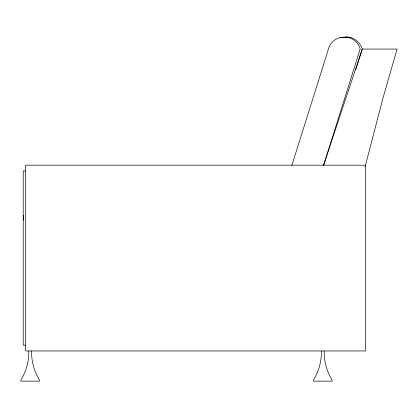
<?xml version="1.0" encoding="UTF-8"?>
<svg xmlns="http://www.w3.org/2000/svg" width="418" height="418" viewBox="0 0 418 418"><rect width="100%" height="100%" fill="white"/><g stroke="black" fill="none" stroke-linecap="round" stroke-linejoin="round"><path stroke-width="0.63" d="M28.795 350.958C29.03 361.126 26.25 371.33 20.9 379.983L20.9 381.143L39.48 381.143L39.48 379.983C34.124 371.33 31.35 361.126 31.58 350.958M321.395 350.958C321.63 361.126 318.85 371.33 313.5 379.983L313.5 381.143L332.08 381.143L332.08 379.983C326.724 371.33 323.95 361.126 324.18 350.958M365.076 166.855L382.81 98.721L397.1 49.068L362.265 49.068L323.516 165.314M291.842 165.46L328.433 48.995C332.592 33.184 356.026 33.184 360.185 48.995L323.595 165.46M355.812 69.55L362.265 48.995C360.07 41.831 352.87 36.194 345.237 36.983M342.666 37.327L342.932 37.239M340.586 37.327L350.112 37.327M25.545 170.983L23.22 170.983L23.22 345.153L25.545 345.153M23.502 220.171A40.572 40.572 0 0 1 23.518 215.453M365.494 165.178L25.545 165.178L25.545 350.958L365.494 350.958L365.494 165.178"/></g></svg>
